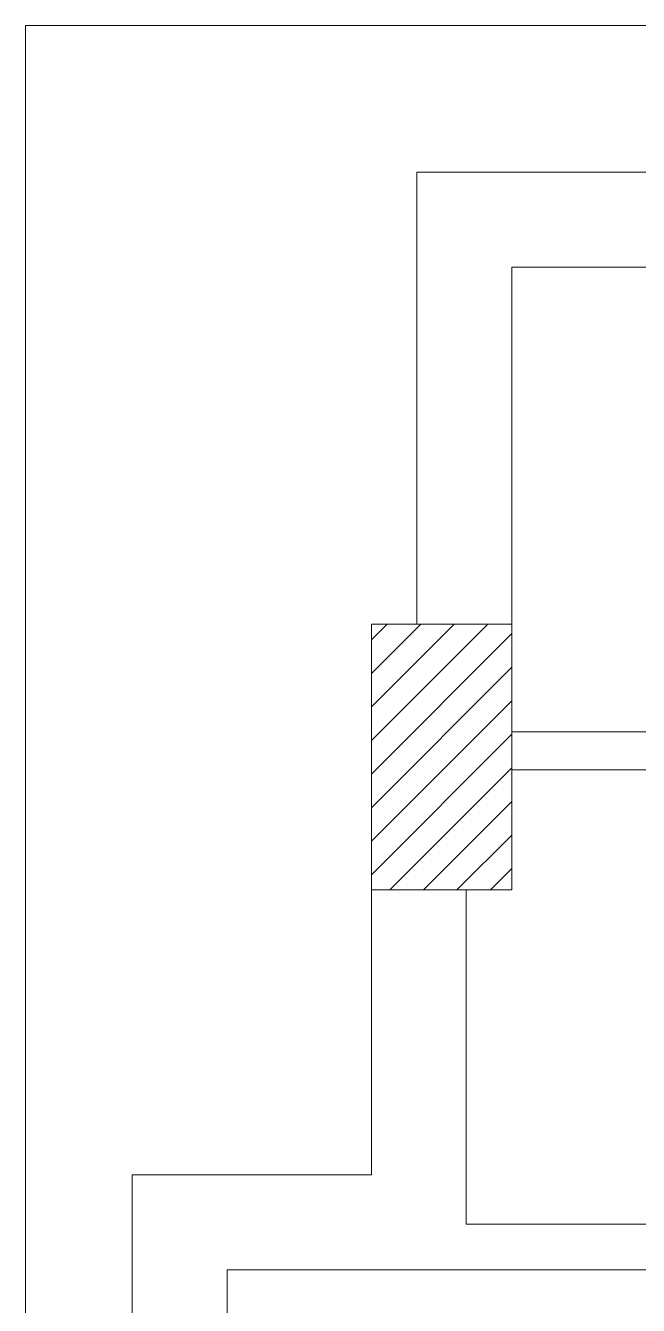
# Model space of a CAD drawing. Header units: metres. Extents: x 1587 to 89247, y -60 to 14723.
# Drawn here: x 43108 to 44721, y 10146 to 13516 of the extents above; entities that cross this region are included whole.
import ezdxf

# ---------------------------------------------------------------- set-up
doc = ezdxf.new("R2010")
doc.units = ezdxf.units.M
doc.header["$LTSCALE"] = 10
doc.layers.get('0').update_dxf_attribs({"color": 253, "lineweight": 0})

msp = doc.modelspace()

# ---------------------------------------------------------------- hatches: boundary and pattern name
at = {"transparency": 33554687}
h = msp.add_hatch(dxfattribs=at)
h.set_pattern_fill('ANSI31', color=256, scale=500)
h.set_pattern_definition([(45, (-1240953.38, -143734.69), (-44.1941738, 44.1941738), [])])
h.paths.add_polyline_path([(44388, 11940.3), (44018, 11940.3), (44018, 11240.3), (44388, 11240.3)])

# ---------------------------------------------------------------- linework, layer by layer
for p, q in [((56674.6, 13516.2), (43107.6, 13516.2)), ((43107.6, -60.1), (43107.6, 13516.2)), ((44138, 13130.3), (44138, 11940.3)), ((44138, 13130.3), (53614.3, 13130.3)), ((44388, 12880.3), (47214.5, 12880.3)), ((44388, 12880.3), (44388, 11656.5)), ((44018, 11940.3), (44018, 10490.3)), ((44138, 11940.3), (44018, 11940.3)), ((47214.5, 11656.5), (44388, 11656.5)), ((44388, 11556.5), (44388, 11240.3)), ((47314.5, 11556.5), (44388, 11556.5)), ((44388, 11240.3), (44268, 11240.3)), ((44268, 11240.3), (44268, 10360.3)), ((44268, 11240.3), (44268, 10360.3)), ((44018, 10490.3), (43388, 10490.3)), ((43388, 10490.3), (43388, 9960.3)), ((47374.3, 10360.3), (44268, 10360.3)), ((47374.3, 10240.3), (43638, 10240.3)), ((43638, 10240.3), (43638, 9960.3))]:
    msp.add_line(p, q)
msp.add_lwpolyline([(44018, 11940.3), (44388, 11940.3), (44388, 11240.3), (44018, 11240.3)], close=True)

doc.saveas('drawing.dxf')
